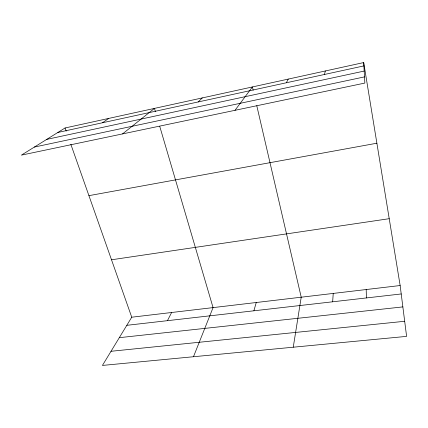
<?xml version="1.0" encoding="UTF-8"?>
<svg xmlns="http://www.w3.org/2000/svg" width="428" height="428" viewBox="0 0 428 428"><rect width="100%" height="100%" fill="white"/><g stroke="black" fill="none" stroke-linecap="round" stroke-linejoin="round"><path stroke-width="0.64" d="M332.658 301.794L333.235 293.426M293.255 347.21L301.221 297.203L256.768 105.668M324.445 74.483L325.339 70.968M253.89 310.792L256.238 302.516M193.472 356.738L213.064 307.609L159.74 126.34M167.46 320.674L171.601 312.504M286.359 82.764L288.269 79.089M70.839 144.306L131.738 317.207L102.426 365.432L406.6 336.381L400.148 285.53L363.698 62.568L65.083 127.972L21.4 155.129L364.859 83.069L363.698 62.568M235.004 110.312L252.418 86.938L253.167 90.169M198.175 101.95L202.294 97.921M122.542 133.911L154.46 108.396L155.407 111.601M102.474 122.766L108.771 118.401M57.844 132.477L363.886 65.901M46.722 139.389L364.18 71.069M34.368 147.066L364.506 76.885M88.928 195.655L376.881 143.214M111.51 259.78L389.223 218.692M131.738 317.207L400.148 285.53M126.811 325.317L401.218 293.961M119.294 337.676L402.86 306.903M111.023 351.286L404.685 321.284M65.083 127.972L66.19 131.112M366.191 289.537L366.416 297.936"/></g></svg>
